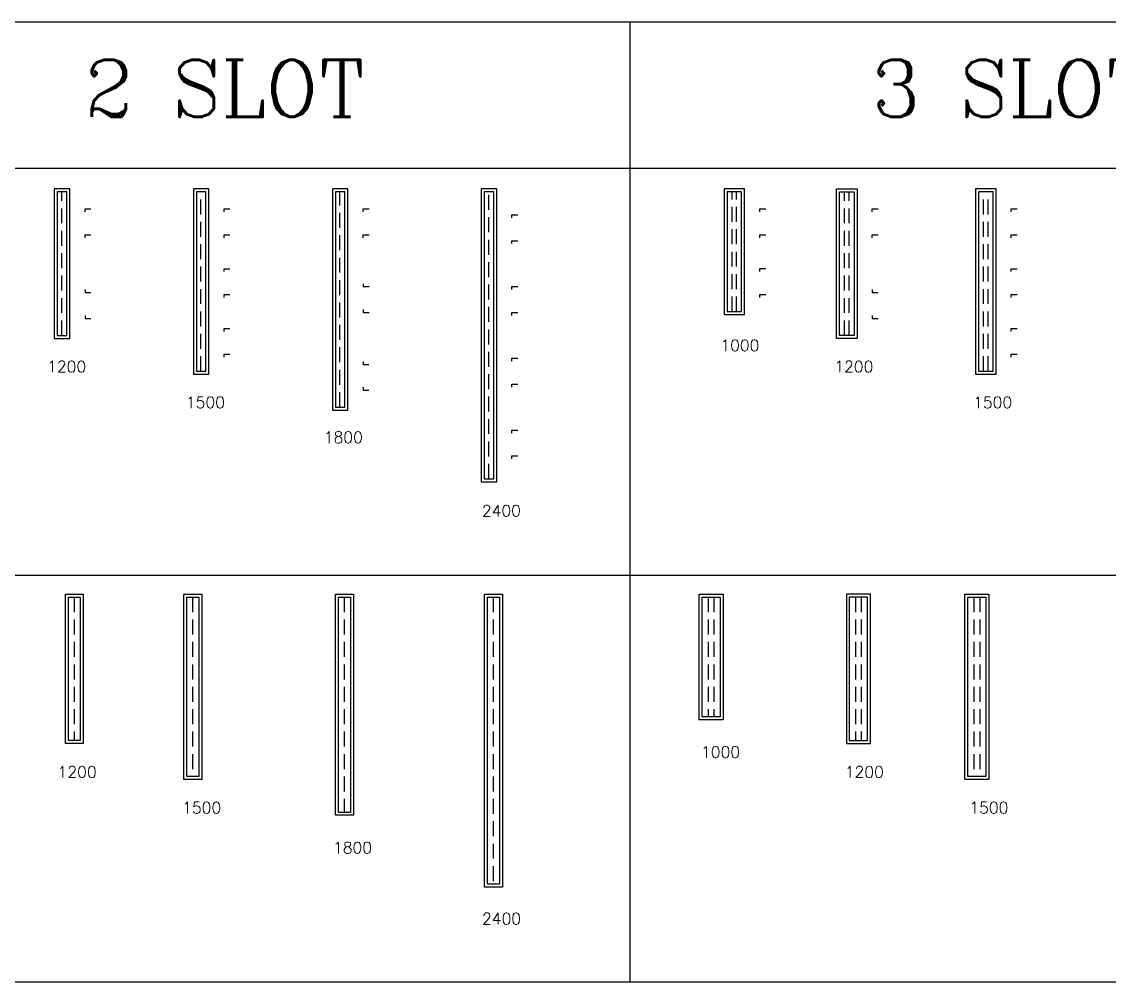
# Model space of a CAD drawing. Extents: x 462150 to 608263, y 35809 to 85242.
# Drawn here: x 514534 to 523632, y 76705 to 84740 of the extents above; entities that cross this region are included whole.
import ezdxf

# ---------------------------------------------------------------- set-up
doc = ezdxf.new("R2010")
doc.units = 0
doc.header["$LTSCALE"] = 500
doc.header["$MEASUREMENT"] = 0
doc.linetypes.add('HIDDEN', pattern=[0.375, 0.25, -0.125])
for name, color, linetype in [('AC-R.C.D', 61, 'Continuous'), ('AC-S.C.D.', 150, 'Continuous'), ('PL-W-TEXT', 7, 'Continuous')]:
    doc.layers.add(name, color=color, linetype=linetype)
doc.styles.add('FF-LOOP', font='romanc.shx', dxfattribs={"height": 2})

# ---------------------------------------------------------------- blocks, each defined once
blk = doc.blocks.new('RSLD3SLOT 1200')
at = {"layer": 'AC-R.C.D', "color": 2, "linetype": 'HIDDEN'}
for p, q in [((-79.8, -600), (-79.8, 600)), ((-41.8, -600), (-41.8, 600))]:
    blk.add_line(p, q, dxfattribs=at)
at = {"layer": 'AC-R.C.D', "color": 61}
for points in [[(25, 625), (25, -625), (-146.6, -625), (-146.6, 625)], [(0, 600), (0, -600), (-121.6, -600), (-121.6, 600)]]:
    blk.add_lwpolyline(points, close=True, dxfattribs=at)
at = {"layer": 'AC-R.C.D', "color": 2, "linetype": 'Continuous'}
for points in [[(32, 457.8, 0, 32, 0), (96, 457.8, 0, 0, 0), (124.3, 457.8, 0, 0, 0), (124.3, 481.4, 0, 0, 0), (152.3, 433, 0, 0, 0)], [(32, 242, 0, 32, 0), (96, 242, 0, 0, 0), (124.3, 242, 0, 0, 0), (124.3, 265.6, 0, 0, 0), (152.3, 217.2, 0, 0, 0)], [(32, -242, 0, 32, 0), (96, -242, 0, 0, 0), (124.3, -242, 0, 0, 0), (124.3, -265.6, 0, 0, 0), (152.3, -217.2, 0, 0, 0)], [(32, -457.8, 0, 32, 0), (96, -457.8, 0, 0, 0), (124.3, -457.8, 0, 0, 0), (124.3, -481.4, 0, 0, 0), (152.3, -433, 0, 0, 0)]]:
    blk.add_lwpolyline(points, format="xyseb", dxfattribs=at)
for points in [[(152.3, 433), (152.3, 457.8), (201.3, 457.8)], [(152.3, 217.2), (152.3, 242), (201.3, 242)], [(152.3, -217.2), (152.3, -242), (201.3, -242)], [(152.3, -433), (152.3, -457.8), (201.3, -457.8)]]:
    blk.add_lwpolyline(points, dxfattribs=at)
blk = doc.blocks.new('RSLD3SLOT 1000')
at = {"layer": 'AC-R.C.D', "color": 2, "linetype": 'HIDDEN'}
for p, q in [((-79.8, -500), (-79.8, 500)), ((-41.8, -500), (-41.8, 500))]:
    blk.add_line(p, q, dxfattribs=at)
at = {"layer": 'AC-R.C.D', "color": 61}
for points in [[(25, -525), (25, 525), (-146.6, 525), (-146.6, -525)], [(0, -500), (0, 500), (-121.6, 500), (-121.6, -500)]]:
    blk.add_lwpolyline(points, close=True, dxfattribs=at)
at = {"layer": 'AC-R.C.D', "color": 2, "linetype": 'Continuous'}
for points in [[(32, 357.8, 0, 32, 0), (96, 357.8, 0, 0, 0), (124.3, 357.8, 0, 0, 0), (124.3, 381.4, 0, 0, 0), (152.3, 333, 0, 0, 0)], [(32, 142, 0, 32, 0), (96, 142, 0, 0, 0), (124.3, 142, 0, 0, 0), (124.3, 165.6, 0, 0, 0), (152.3, 117.2, 0, 0, 0)], [(32, -142, 0, 32, 0), (96, -142, 0, 0, 0), (124.3, -142, 0, 0, 0), (124.3, -118.4, 0, 0, 0), (152.3, -166.8, 0, 0, 0)], [(32, -357.8, 0, 32, 0), (96, -357.8, 0, 0, 0), (124.3, -357.8, 0, 0, 0), (124.3, -334.2, 0, 0, 0), (152.3, -382.6, 0, 0, 0)]]:
    blk.add_lwpolyline(points, format="xyseb", dxfattribs=at)
for points in [[(152.3, 333), (152.3, 357.8), (201.3, 357.8)], [(152.3, 117.2), (152.3, 142), (201.3, 142)], [(152.3, -166.8), (152.3, -142), (201.3, -142)], [(152.3, -382.6), (152.3, -357.8), (201.3, -357.8)]]:
    blk.add_lwpolyline(points, dxfattribs=at)
blk = doc.blocks.new('RSLD3SLOT 1500')
at = {"layer": 'AC-R.C.D', "color": 2, "linetype": 'HIDDEN'}
for p, q in [((-79.8, -750), (-79.8, 750)), ((-41.8, -750), (-41.8, 750))]:
    blk.add_line(p, q, dxfattribs=at)
at = {"layer": 'AC-R.C.D', "color": 61}
for points in [[(25, -775), (25, 775), (-146.6, 775), (-146.6, -775)], [(0, -750), (0, 750), (-121.6, 750), (-121.6, -750)]]:
    blk.add_lwpolyline(points, close=True, dxfattribs=at)
at = {"layer": 'AC-R.C.D', "color": 2, "linetype": 'Continuous'}
for points in [[(32, 607.8, 0, 32, 0), (96, 607.8, 0, 0, 0), (124.3, 607.8, 0, 0, 0), (124.3, 631.4, 0, 0, 0), (152.3, 583, 0, 0, 0)], [(32, 392, 0, 32, 0), (96, 392, 0, 0, 0), (124.3, 392, 0, 0, 0), (124.3, 415.6, 0, 0, 0), (152.3, 367.2, 0, 0, 0)], [(32, 107.7, 0, 32, 0), (96, 107.7, 0, 0, 0), (124.3, 107.7, 0, 0, 0), (124.3, 131.3, 0, 0, 0), (152.3, 82.9, 0, 0, 0)], [(32, -108.1, 0, 32, 0), (96, -108.1, 0, 0, 0), (124.3, -108.1, 0, 0, 0), (124.3, -84.5, 0, 0, 0), (152.3, -132.9, 0, 0, 0)], [(32, -392.4, 0, 32, 0), (96, -392.4, 0, 0, 0), (124.3, -392.4, 0, 0, 0), (124.3, -368.8, 0, 0, 0), (152.3, -417.2, 0, 0, 0)], [(32, -608.2, 0, 32, 0), (96, -608.2, 0, 0, 0), (124.3, -608.2, 0, 0, 0), (124.3, -584.6, 0, 0, 0), (152.3, -633, 0, 0, 0)]]:
    blk.add_lwpolyline(points, format="xyseb", dxfattribs=at)
for points in [[(152.3, 583), (152.3, 607.8), (201.3, 607.8)], [(152.3, 367.2), (152.3, 392), (201.3, 392)], [(152.3, 82.9), (152.3, 107.7), (201.3, 107.7)], [(152.3, -132.9), (152.3, -108.1), (201.3, -108.1)], [(152.3, -417.2), (152.3, -392.4), (201.3, -392.4)], [(152.3, -633), (152.3, -608.2), (201.3, -608.2)]]:
    blk.add_lwpolyline(points, dxfattribs=at)
blk = doc.blocks.new('SSLD3SLOT 1000')
at = {"layer": 'AC-S.C.D.', "color": 2, "linetype": 'HIDDEN'}
for p, q in [((-99.8, 500), (-99.8, -500)), ((-52.2, 500), (-52.2, -500))]:
    blk.add_line(p, q, dxfattribs=at)
at = {"layer": 'AC-S.C.D.'}
for points in [[(-177, 525), (25, 525), (25, -525), (-177, -525)], [(-152, 500), (0, 500), (0, -500), (-152, -500)]]:
    blk.add_lwpolyline(points, close=True, dxfattribs=at)
at = {"layer": 'AC-S.C.D.', "color": 2}
for points in [[(244.5, 346.8, 0, 40, 0), (164.4, 346.8, 0, 0, 0), (50, 346.7, 0, 0, 0)], [(244.5, 131, 0, 40, 0), (164.4, 131, 0, 0, 0), (50, 130.9, 0, 0, 0)], [(244.5, -153, 0, 40, 0), (164.4, -153, 0, 0, 0), (50, -153.1, 0, 0, 0)], [(244.5, -368.8, 0, 40, 0), (164.4, -368.8, 0, 0, 0), (50, -368.9, 0, 0, 0)]]:
    blk.add_lwpolyline(points, format="xyseb", dxfattribs=at)
blk = doc.blocks.new('SSLD3SLOT 1200')
at = {"layer": 'AC-S.C.D.', "color": 2, "linetype": 'HIDDEN'}
for p, q in [((-99.8, 600), (-99.8, -600)), ((-52.2, 600), (-52.2, -600))]:
    blk.add_line(p, q, dxfattribs=at)
at = {"layer": 'AC-S.C.D.'}
for points in [[(-177, 625), (-177, -625), (25, -625), (25, 625)], [(-152, 600), (-152, -600), (0, -600), (0, 600)]]:
    blk.add_lwpolyline(points, close=True, dxfattribs=at)
at = {"layer": 'AC-S.C.D.', "color": 2}
for points in [[(225.2, 457.9, 0, 40, 0), (145.1, 457.9, 0, 0, 0), (30.7, 457.9, 0, 0, 0)], [(225.2, 242.1, 0, 40, 0), (145.1, 242.1, 0, 0, 0), (30.7, 242.1, 0, 0, 0)], [(225.2, -241.9, 0, 40, 0), (145.1, -241.9, 0, 0, 0), (30.7, -242, 0, 0, 0)], [(225.2, -457.7, 0, 40, 0), (145.1, -457.7, 0, 0, 0), (30.7, -457.8, 0, 0, 0)]]:
    blk.add_lwpolyline(points, format="xyseb", dxfattribs=at)
blk = doc.blocks.new('SSLD3SLOT 1500')
at = {"layer": 'AC-S.C.D.', "color": 2, "linetype": 'HIDDEN'}
for p, q in [((-99.8, 750), (-99.8, -750)), ((-52.2, 750), (-52.2, -750))]:
    blk.add_line(p, q, dxfattribs=at)
at = {"layer": 'AC-S.C.D.'}
for points in [[(-177, 775), (25, 775), (25, -775), (-177, -775)], [(-152, 750), (0, 750), (0, -750), (-152, -750)]]:
    blk.add_lwpolyline(points, close=True, dxfattribs=at)
at = {"layer": 'AC-S.C.D.', "color": 2}
for points in [[(244.5, 607.6, 0, 40, 0), (164.4, 607.6, 0, 0, 0), (50, 607.6, 0, 0, 0)], [(244.5, 391.8, 0, 40, 0), (164.4, 391.8, 0, 0, 0), (50, 391.8, 0, 0, 0)], [(244.5, 107.5, 0, 40, 0), (164.4, 107.5, 0, 0, 0), (50, 107.5, 0, 0, 0)], [(244.5, -108.3, 0, 40, 0), (164.4, -108.3, 0, 0, 0), (50, -108.3, 0, 0, 0)], [(244.5, -392.6, 0, 40, 0), (164.4, -392.6, 0, 0, 0), (50, -392.6, 0, 0, 0)], [(244.5, -608.4, 0, 40, 0), (164.4, -608.4, 0, 0, 0), (50, -608.4, 0, 0, 0)]]:
    blk.add_lwpolyline(points, format="xyseb", dxfattribs=at)
blk = doc.blocks.new('SSLD2SLOT 1200')
at = {"layer": 'AC-S.C.D.', "color": 2, "linetype": 'HIDDEN'}
blk.add_line((-52.2, 600), (-52.2, -600), dxfattribs=at)
at = {"layer": 'AC-S.C.D.'}
for points in [[(25, 625), (25, -625), (-124.8, -625), (-124.8, 625)], [(0, 600), (0, -600), (-99.8, -600), (-99.8, 600)]]:
    blk.add_lwpolyline(points, close=True, dxfattribs=at)
at = {"layer": 'AC-S.C.D.', "color": 2}
for points in [[(225.2, 457.9, 0, 40, 0), (145.1, 457.9, 0, 0, 0), (30.7, 457.9, 0, 0, 0)], [(225.2, 242.1, 0, 40, 0), (145.1, 242.1, 0, 0, 0), (30.7, 242.1, 0, 0, 0)], [(225.2, -241.9, 0, 40, 0), (145.1, -241.9, 0, 0, 0), (30.7, -242, 0, 0, 0)], [(225.2, -457.7, 0, 40, 0), (145.1, -457.7, 0, 0, 0), (30.7, -457.8, 0, 0, 0)]]:
    blk.add_lwpolyline(points, format="xyseb", dxfattribs=at)
blk = doc.blocks.new('SSLD2SLOT 1500')
at = {"layer": 'AC-S.C.D.', "color": 2, "linetype": 'HIDDEN'}
blk.add_line((-52.2, 750), (-52.2, -750), dxfattribs=at)
at = {"layer": 'AC-S.C.D.'}
for points in [[(25, 775), (25, -775), (-124.8, -775), (-124.8, 775)], [(0, 750), (0, -750), (-99.8, -750), (-99.8, 750)]]:
    blk.add_lwpolyline(points, close=True, dxfattribs=at)
at = {"layer": 'AC-S.C.D.', "color": 2}
for points in [[(244.5, 607.6, 0, 40, 0), (164.4, 607.6, 0, 0, 0), (50, 607.6, 0, 0, 0)], [(244.5, 391.8, 0, 40, 0), (164.4, 391.8, 0, 0, 0), (50, 391.8, 0, 0, 0)], [(244.5, 107.5, 0, 40, 0), (164.4, 107.5, 0, 0, 0), (50, 107.5, 0, 0, 0)], [(244.5, -108.3, 0, 40, 0), (164.4, -108.3, 0, 0, 0), (50, -108.3, 0, 0, 0)], [(244.5, -392.6, 0, 40, 0), (164.4, -392.6, 0, 0, 0), (50, -392.6, 0, 0, 0)], [(244.5, -608.4, 0, 40, 0), (164.4, -608.4, 0, 0, 0), (50, -608.4, 0, 0, 0)]]:
    blk.add_lwpolyline(points, format="xyseb", dxfattribs=at)
blk = doc.blocks.new('SSLD2SLOT 1800')
at = {"layer": 'AC-S.C.D.', "color": 2, "linetype": 'HIDDEN'}
blk.add_line((-52.2, 900), (-52.2, -900), dxfattribs=at)
at = {"layer": 'AC-S.C.D.'}
for points in [[(25, 925), (25, -925), (-124.8, -925), (-124.8, 925)], [(0, 900), (0, -900), (-99.8, -900), (-99.8, 900)]]:
    blk.add_lwpolyline(points, close=True, dxfattribs=at)
at = {"layer": 'AC-S.C.D.', "color": 2}
for points in [[(244.5, 757.9, 0, 40, 0), (164.4, 757.9, 0, 0, 0), (50, 757.8, 0, 0, 0)], [(244.5, 542.1, 0, 40, 0), (164.4, 542.1, 0, 0, 0), (50, 542, 0, 0, 0)], [(244.5, 107.7, 0, 40, 0), (164.4, 107.7, 0, 0, 0), (50, 107.7, 0, 0, 0)], [(244.5, -108.1, 0, 40, 0), (164.4, -108.1, 0, 0, 0), (50, -108.1, 0, 0, 0)], [(244.5, -542.5, 0, 40, 0), (164.4, -542.5, 0, 0, 0), (50, -542.5, 0, 0, 0)], [(244.5, -758.3, 0, 40, 0), (164.4, -758.3, 0, 0, 0), (50, -758.3, 0, 0, 0)]]:
    blk.add_lwpolyline(points, format="xyseb", dxfattribs=at)
blk = doc.blocks.new('SSLD2SLOT 2400')
at = {"layer": 'AC-S.C.D.', "color": 2, "linetype": 'HIDDEN'}
blk.add_line((-52.2, 1200), (-52.2, -1200), dxfattribs=at)
at = {"layer": 'AC-S.C.D.'}
for points in [[(25, 1225), (25, -1225), (-124.8, -1225), (-124.8, 1225)], [(0, 1200), (0, -1200), (-99.8, -1200), (-99.8, 1200)]]:
    blk.add_lwpolyline(points, close=True, dxfattribs=at)
at = {"layer": 'AC-S.C.D.', "color": 2}
for points in [[(244.5, 1008, 0, 40, 0), (164.4, 1008, 0, 0, 0), (50, 1007.9, 0, 0, 0)], [(244.5, 792.2, 0, 40, 0), (164.4, 792.2, 0, 0, 0), (50, 792.1, 0, 0, 0)], [(244.5, 408, 0, 40, 0), (164.4, 408, 0, 0, 0), (50, 407.9, 0, 0, 0)], [(244.5, 192.2, 0, 40, 0), (164.4, 192.2, 0, 0, 0), (50, 192.1, 0, 0, 0)], [(244.5, -192, 0, 40, 0), (164.5, -192, 0, 0, 0), (50, -192.1, 0, 0, 0)], [(244.5, -407.8, 0, 40, 0), (164.5, -407.8, 0, 0, 0), (50, -407.9, 0, 0, 0)], [(244.5, -792, 0, 40, 0), (164.4, -792, 0, 0, 0), (50, -792.1, 0, 0, 0)], [(244.5, -1007.8, 0, 40, 0), (164.4, -1007.8, 0, 0, 0), (50, -1007.9, 0, 0, 0)]]:
    blk.add_lwpolyline(points, format="xyseb", dxfattribs=at)
blk = doc.blocks.new('RSLD2SLOT 1200')
at = {"layer": 'AC-R.C.D', "color": 2, "linetype": 'HIDDEN'}
blk.add_line((-41.8, -600), (-41.8, 600), dxfattribs=at)
at = {"layer": 'AC-R.C.D', "color": 61}
for points in [[(25, -625), (25, 625), (-104.8, 625), (-104.8, -625)], [(0, -600), (0, 600), (-79.8, 600), (-79.8, -600)]]:
    blk.add_lwpolyline(points, close=True, dxfattribs=at)
at = {"layer": 'AC-R.C.D', "color": 2, "linetype": 'Continuous'}
for points in [[(32, 457.8, 0, 32, 0), (96, 457.8, 0, 0, 0), (124.3, 457.8, 0, 0, 0), (124.3, 481.4, 0, 0, 0), (152.3, 433, 0, 0, 0)], [(32, 242, 0, 32, 0), (96, 242, 0, 0, 0), (124.3, 242, 0, 0, 0), (124.3, 265.6, 0, 0, 0), (152.3, 217.2, 0, 0, 0)], [(32, -242, 0, 32, 0), (96, -242, 0, 0, 0), (124.3, -242, 0, 0, 0), (124.3, -265.6, 0, 0, 0), (152.3, -217.2, 0, 0, 0)], [(32, -457.8, 0, 32, 0), (96, -457.8, 0, 0, 0), (124.3, -457.8, 0, 0, 0), (124.3, -481.4, 0, 0, 0), (152.3, -433, 0, 0, 0)]]:
    blk.add_lwpolyline(points, format="xyseb", dxfattribs=at)
for points in [[(152.3, 433), (152.3, 457.8), (201.3, 457.8)], [(152.3, 217.2), (152.3, 242), (201.3, 242)], [(152.3, -217.2), (152.3, -242), (201.3, -242)], [(152.3, -433), (152.3, -457.8), (201.3, -457.8)]]:
    blk.add_lwpolyline(points, dxfattribs=at)
blk = doc.blocks.new('RSLD2SLOT 1500')
at = {"layer": 'AC-R.C.D', "color": 2, "linetype": 'HIDDEN'}
blk.add_line((-41.8, -750), (-41.8, 750), dxfattribs=at)
at = {"layer": 'AC-R.C.D', "color": 61}
for points in [[(25, -775), (25, 775), (-104.8, 775), (-104.8, -775)], [(0, -750), (0, 750), (-79.8, 750), (-79.8, -750)]]:
    blk.add_lwpolyline(points, close=True, dxfattribs=at)
at = {"layer": 'AC-R.C.D', "color": 2, "linetype": 'Continuous'}
for points in [[(32, 607.8, 0, 32, 0), (96, 607.8, 0, 0, 0), (124.3, 607.8, 0, 0, 0), (124.3, 631.4, 0, 0, 0), (152.3, 583, 0, 0, 0)], [(32, 392, 0, 32, 0), (96, 392, 0, 0, 0), (124.3, 392, 0, 0, 0), (124.3, 415.6, 0, 0, 0), (152.3, 367.2, 0, 0, 0)], [(32, 107.7, 0, 32, 0), (96, 107.7, 0, 0, 0), (124.3, 107.7, 0, 0, 0), (124.3, 131.3, 0, 0, 0), (152.3, 82.9, 0, 0, 0)], [(32, -108.1, 0, 32, 0), (96, -108.1, 0, 0, 0), (124.3, -108.1, 0, 0, 0), (124.3, -84.5, 0, 0, 0), (152.3, -132.9, 0, 0, 0)], [(32, -392.4, 0, 32, 0), (96, -392.4, 0, 0, 0), (124.3, -392.4, 0, 0, 0), (124.3, -368.8, 0, 0, 0), (152.3, -417.2, 0, 0, 0)], [(32, -608.2, 0, 32, 0), (96, -608.2, 0, 0, 0), (124.3, -608.2, 0, 0, 0), (124.3, -584.6, 0, 0, 0), (152.3, -633, 0, 0, 0)]]:
    blk.add_lwpolyline(points, format="xyseb", dxfattribs=at)
for points in [[(152.3, 583), (152.3, 607.8), (201.3, 607.8)], [(152.3, 367.2), (152.3, 392), (201.3, 392)], [(152.3, 82.9), (152.3, 107.7), (201.3, 107.7)], [(152.3, -132.9), (152.3, -108.1), (201.3, -108.1)], [(152.3, -417.2), (152.3, -392.4), (201.3, -392.4)], [(152.3, -633), (152.3, -608.2), (201.3, -608.2)]]:
    blk.add_lwpolyline(points, dxfattribs=at)
blk = doc.blocks.new('RSLD2SLOT 1800')
at = {"layer": 'AC-R.C.D', "color": 2, "linetype": 'HIDDEN'}
blk.add_line((-41.8, -900), (-41.8, 900), dxfattribs=at)
at = {"layer": 'AC-R.C.D', "color": 61}
for points in [[(25, -925), (25, 925), (-104.8, 925), (-104.8, -925)], [(0, -900), (0, 900), (-79.8, 900), (-79.8, -900)]]:
    blk.add_lwpolyline(points, close=True, dxfattribs=at)
at = {"layer": 'AC-R.C.D', "color": 2, "linetype": 'Continuous'}
for points in [[(32, 757.8, 0, 32, 0), (96, 757.8, 0, 0, 0), (124.3, 757.8, 0, 0, 0), (124.3, 781.4, 0, 0, 0), (152.3, 733, 0, 0, 0)], [(32, 542, 0, 32, 0), (96, 542, 0, 0, 0), (124.3, 542, 0, 0, 0), (124.3, 565.6, 0, 0, 0), (152.3, 517.2, 0, 0, 0)], [(32, 107.7, 0, 32, 0), (96, 107.7, 0, 0, 0), (124.3, 107.7, 0, 0, 0), (124.3, 84.1, 0, 0, 0), (152.3, 132.5, 0, 0, 0)], [(32, -108.1, 0, 32, 0), (96, -108.1, 0, 0, 0), (124.3, -108.1, 0, 0, 0), (124.3, -131.7, 0, 0, 0), (152.3, -83.3, 0, 0, 0)], [(32, -542.5, 0, 32, 0), (96, -542.5, 0, 0, 0), (124.3, -542.5, 0, 0, 0), (124.3, -566.1, 0, 0, 0), (152.3, -517.7, 0, 0, 0)], [(32, -758.3, 0, 32, 0), (96, -758.3, 0, 0, 0), (124.3, -758.3, 0, 0, 0), (124.3, -781.9, 0, 0, 0), (152.3, -733.5, 0, 0, 0)]]:
    blk.add_lwpolyline(points, format="xyseb", dxfattribs=at)
for points in [[(152.3, 733), (152.3, 757.8), (201.3, 757.8)], [(152.3, 517.2), (152.3, 542), (201.3, 542)], [(152.3, 132.5), (152.3, 107.7), (201.3, 107.7)], [(152.3, -83.3), (152.3, -108.1), (201.3, -108.1)], [(152.3, -517.7), (152.3, -542.5), (201.2, -542.5)], [(152.3, -733.5), (152.3, -758.3), (201.2, -758.3)]]:
    blk.add_lwpolyline(points, dxfattribs=at)
blk = doc.blocks.new('RSLD2SLOT 2400')
at = {"layer": 'AC-R.C.D', "color": 2, "linetype": 'HIDDEN'}
blk.add_line((-41.8, -1200), (-41.8, 1200), dxfattribs=at)
at = {"layer": 'AC-R.C.D', "color": 61}
for points in [[(25, -1225), (25, 1225), (-104.8, 1225), (-104.8, -1225)], [(0, -1200), (0, 1200), (-79.8, 1200), (-79.8, -1200)]]:
    blk.add_lwpolyline(points, close=True, dxfattribs=at)
at = {"layer": 'AC-R.C.D', "color": 2, "linetype": 'Continuous'}
for points in [[(32, 1007.9, 0, 32, 0), (96, 1007.9, 0, 0, 0), (124.3, 1007.9, 0, 0, 0), (124.3, 1031.5, 0, 0, 0), (152.3, 983.1, 0, 0, 0)], [(32, 792.1, 0, 32, 0), (96, 792.1, 0, 0, 0), (124.3, 792.1, 0, 0, 0), (124.3, 815.7, 0, 0, 0), (152.3, 767.3, 0, 0, 0)], [(32, 407.9, 0, 32, 0), (96, 407.9, 0, 0, 0), (124.3, 407.9, 0, 0, 0), (124.3, 431.5, 0, 0, 0), (152.3, 383.1, 0, 0, 0)], [(32, 192.1, 0, 32, 0), (96, 192.1, 0, 0, 0), (124.3, 192.1, 0, 0, 0), (124.3, 215.7, 0, 0, 0), (152.3, 167.3, 0, 0, 0)], [(32, -192.1, 0, 32, 0), (96, -192.1, 0, 0, 0), (124.3, -192.1, 0, 0, 0), (124.3, -168.5, 0, 0, 0), (152.3, -216.9, 0, 0, 0)], [(32, -407.9, 0, 32, 0), (96, -407.9, 0, 0, 0), (124.3, -407.9, 0, 0, 0), (124.3, -384.3, 0, 0, 0), (152.3, -432.7, 0, 0, 0)], [(32, -792.1, 0, 32, 0), (96, -792.1, 0, 0, 0), (124.3, -792.1, 0, 0, 0), (124.3, -768.5, 0, 0, 0), (152.3, -816.9, 0, 0, 0)], [(32, -1007.9, 0, 32, 0), (96, -1007.9, 0, 0, 0), (124.3, -1007.9, 0, 0, 0), (124.3, -984.3, 0, 0, 0), (152.3, -1032.7, 0, 0, 0)]]:
    blk.add_lwpolyline(points, format="xyseb", dxfattribs=at)
for points in [[(152.3, 983.1), (152.3, 1007.9), (201.3, 1007.9)], [(152.3, 767.3), (152.3, 792.1), (201.3, 792.1)], [(152.3, 383.1), (152.3, 407.9), (201.3, 407.9)], [(152.3, 167.3), (152.3, 192.1), (201.3, 192.1)], [(152.3, -216.9), (152.3, -192.1), (201.3, -192.1)], [(152.3, -432.7), (152.3, -407.9), (201.3, -407.9)], [(152.3, -816.9), (152.3, -792.1), (201.3, -792.1)], [(152.3, -1032.7), (152.3, -1007.9), (201.3, -1007.9)]]:
    blk.add_lwpolyline(points, dxfattribs=at)

msp = doc.modelspace()

# ---------------------------------------------------------------- linework, layer by layer
for p, q in [((519622.5, 76705.4), (519622.5, 84740.3)), ((532792.6, 83513.2), (505252.4, 83513.2)), ((532792.6, 80109.3), (505252.4, 80109.3))]:
    msp.add_line(p, q)
msp.add_lwpolyline([(505252.4, 84740.3), (532792.6, 84740.3), (532792.6, 76705.4), (505252.4, 76705.4)], close=True)

# ---------------------------------------------------------------- block references
for name, p in [('RSLD2SLOT 1200', (514911.5, 82716.8, 0)), ('RSLD2SLOT 1500', (516074.8, 82566.8, 0)), ('RSLD2SLOT 1800', (517237.8, 82416.8, 0)), ('RSLD2SLOT 2400', (518482.1, 82116.8, 0)), ('RSLD3SLOT 1000', (520556.5, 82816.8, 0)), ('RSLD3SLOT 1200', (521496.5, 82716.8, 0)), ('RSLD3SLOT 1500', (522659.9, 82566.8, 0)), ('SSLD2SLOT 1200', (515024.1, 79326.8, 0)), ('SSLD2SLOT 1500', (516014.8, 79176.8, 0)), ('SSLD2SLOT 1800', (517284.9, 79026.8, 0)), ('SSLD2SLOT 2400', (518529.6, 78726.8, 0)), ('SSLD3SLOT 1000', (520377.2, 79426.8, 0)), ('SSLD3SLOT 1200', (521609.2, 79326.8, 0)), ('SSLD3SLOT 1500', (522599.9, 79176.8, 0))]:
    msp.add_blockref(name, p)

# ---------------------------------------------------------------- texts
at = {"layer": 'PL-W-TEXT', "style": 'FF-LOOP'}
for s, height, p in [('2 SLOT', 476.28, (515059, 83944.9, 0)), ('3 SLOT', 476.28, (521644.1, 83944.9, 0)), ('1000', 95.26, (520378, 81984.6)), ('1200', 95.26, (514746.5, 81807.9)), ('1200', 95.26, (521331.5, 81807.9)), ('1500', 95.26, (515907.5, 81508.2)), ('1500', 95.26, (522492.6, 81508.2)), ('1800', 95.26, (517060.9, 81216.3)), ('2400', 95.26, (518383.5, 80601.6)), ('1000', 95.26, (520216.8, 78583.5)), ('1200', 95.26, (514834, 78417.6)), ('1200', 95.26, (521419.1, 78417.6)), ('1500', 95.26, (515876.1, 78118)), ('1500', 95.26, (522461.2, 78118)), ('1800', 95.26, (517137.7, 77782.8)), ('2400', 95.26, (518384.5, 77189.7))]:
    msp.add_text(s, height=height, dxfattribs=at).set_placement(p)

doc.saveas('drawing.dxf')
